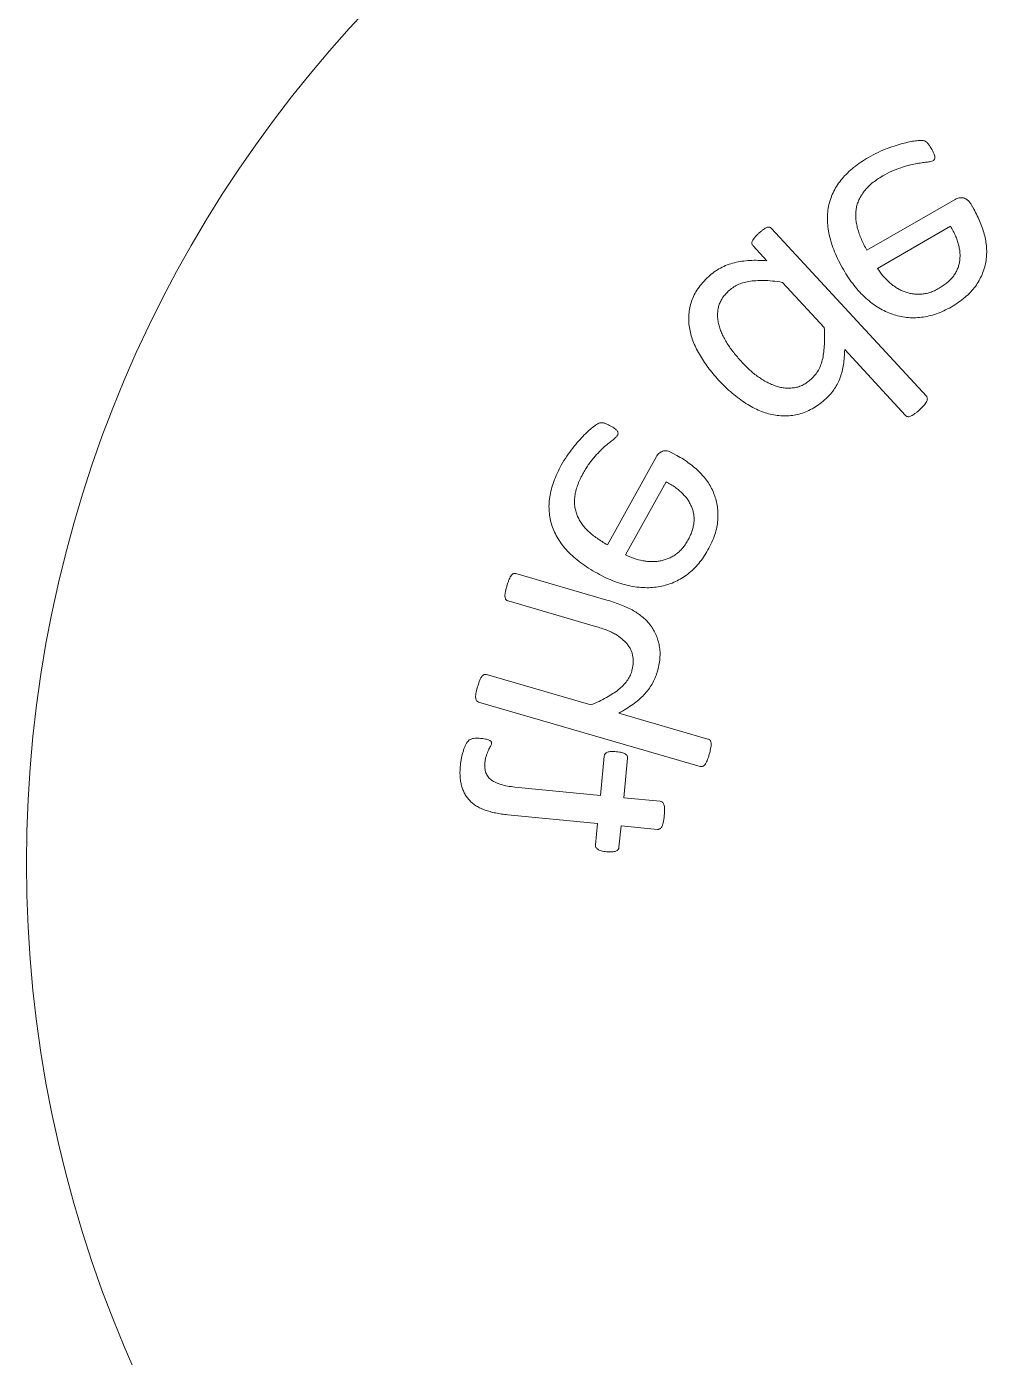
# Model space of a CAD drawing. Header units: inches. Extents: x 0 to 26.9, y 0 to 19.8.
# Drawn here: x 13.249 to 14.064, y 9.8 to 10.926 of the extents above; entities that cross this region are included whole.
import ezdxf

# ---------------------------------------------------------------- set-up
doc = ezdxf.new("R2010")
doc.units = ezdxf.units.IN
doc.header["$MEASUREMENT"] = 0

msp = doc.modelspace()

# ---------------------------------------------------------------- linework, layer by layer
at = {"color": 1, "linetype": 'Continuous', "lineweight": 15}
for p, q in [((14.0336, 10.7797), (13.9589, 10.7367)), ((14.0492, 10.7714), (14.047, 10.7752)), ((14.0091, 10.6133), (13.8783, 10.7549)), ((13.9677, 10.7213), (14.0296, 10.7569)), ((13.8627, 10.7404), (13.8743, 10.7277)), ((13.8875, 10.7095), (13.9228, 10.6713)), ((13.9401, 10.6526), (13.9915, 10.597)), ((13.7809, 10.5621), (13.7395, 10.4875)), ((13.7983, 10.563), (13.7945, 10.5651)), ((13.7548, 10.479), (13.7891, 10.5407)), ((13.739, 10.4408), (13.6622, 10.4631)), ((13.6555, 10.44), (13.7293, 10.4185)), ((13.7255, 10.352), (13.6374, 10.3777)), ((13.6306, 10.3545), (13.8178, 10.3001)), ((13.8245, 10.3232), (13.7491, 10.3452)), ((13.7368, 10.3088), (13.7336, 10.2755)), ((13.7533, 10.2736), (13.7565, 10.3069)), ((13.7336, 10.2755), (13.6612, 10.2825)), ((13.7841, 10.2706), (13.7533, 10.2736)), ((13.6554, 10.2591), (13.7312, 10.2517)), ((13.7312, 10.2517), (13.7295, 10.2336)), ((13.7492, 10.2318), (13.751, 10.2498)), ((13.751, 10.2498), (13.7818, 10.2468))]:
    msp.add_line(p, q, dxfattribs=at)
at = {"color": 7, "linetype": 'Continuous', "lineweight": 15}
msp.add_circle((14.2985, 10.2181), 1.05, dxfattribs=at)
at = {"color": 1, "linetype": 'Continuous', "lineweight": 15}
for points, knots in [([(14.0134, 10.8225), (14.0131, 10.823), (14.0125, 10.824), (14.0117, 10.8252), (14.0109, 10.8263), (14.0101, 10.8273), (14.0093, 10.828), (14.0085, 10.8286), (14.0075, 10.8291), (14.0066, 10.8294), (14.0056, 10.8295), (14.0044, 10.8295), (14.0029, 10.8295), (14.0001, 10.8292), (13.9959, 10.8286), (13.9901, 10.8272), (13.9834, 10.8253), (13.976, 10.8228), (13.9681, 10.8195), (13.9629, 10.8166), (13.9602, 10.8152)], [0, 0, 0, 0, 0.0307472, 0.055923, 0.0781928, 0.0985572, 0.1173522, 0.1342296, 0.1518353, 0.1704733, 0.1839133, 0.2032272, 0.2298073, 0.2628662, 0.3456418, 0.4465068, 0.5654172, 0.6996602, 0.8458683, 1, 1, 1, 1]), ([(14.0147, 10.8124), (14.0149, 10.8126), (14.0155, 10.8129), (14.016, 10.8137), (14.0163, 10.8147), (14.0164, 10.8158), (14.016, 10.8171), (14.0154, 10.8187), (14.0145, 10.8205), (14.0138, 10.8218), (14.0134, 10.8225)], [0, 0, 0, 0, 0.08218, 0.166459, 0.252531, 0.342974, 0.459006, 0.605081, 0.786047, 1, 1, 1, 1]), ([(13.9602, 10.8152), (13.958, 10.8138), (13.9537, 10.8112), (13.9477, 10.8068), (13.9424, 10.8021), (13.9378, 10.7972), (13.934, 10.7921), (13.9308, 10.7867), (13.9284, 10.7811), (13.9267, 10.7752), (13.9256, 10.7691), (13.9253, 10.7628), (13.9258, 10.7562), (13.927, 10.7494), (13.9289, 10.7424), (13.9315, 10.7352), (13.9349, 10.7277), (13.9376, 10.7228), (13.939, 10.7203)], [0, 0, 0, 0, 0.070515, 0.137291, 0.200123, 0.260072, 0.317387, 0.373161, 0.427783, 0.482363, 0.537759, 0.594403, 0.653271, 0.714863, 0.780044, 0.848777, 0.922077, 1, 1, 1, 1]), ([(13.9722, 10.7995), (13.9748, 10.8009), (13.9797, 10.8036), (13.9871, 10.8064), (13.9938, 10.8084), (13.9998, 10.8098), (14.0049, 10.8106), (14.009, 10.8111), (14.0123, 10.8114), (14.014, 10.8121), (14.0147, 10.8124)], [0, 0, 0, 0, 0.197945, 0.3748142, 0.5308249, 0.6671241, 0.7827857, 0.877553, 0.9494442, 1, 1, 1, 1]), ([(13.9589, 10.7367), (13.958, 10.7382), (13.9563, 10.7413), (13.9542, 10.7459), (13.9524, 10.7504), (13.951, 10.7548), (13.95, 10.7591), (13.9494, 10.7633), (13.9493, 10.7675), (13.9497, 10.7716), (13.9506, 10.7755), (13.9521, 10.7794), (13.9541, 10.7831), (13.9566, 10.7867), (13.9596, 10.7902), (13.9632, 10.7934), (13.9674, 10.7966), (13.9706, 10.7985), (13.9722, 10.7995)], [0, 0, 0, 0, 0.0726293, 0.1414896, 0.2068079, 0.2692418, 0.3291663, 0.3866467, 0.4429457, 0.4981029, 0.553158, 0.608182, 0.6648886, 0.723486, 0.7853463, 0.8514821, 0.922657, 1, 1, 1, 1]), ([(14.047, 10.7752), (14.0465, 10.776), (14.0457, 10.7774), (14.044, 10.7791), (14.0424, 10.7803), (14.0405, 10.7809), (14.0387, 10.7811), (14.0369, 10.781), (14.0352, 10.7805), (14.0342, 10.78), (14.0336, 10.7797)], [0, 0, 0, 0, 0.165449, 0.3115916, 0.4362756, 0.5549059, 0.6697891, 0.7784082, 0.8891548, 1, 1, 1, 1]), ([(14.0301, 10.6886), (14.0322, 10.6899), (14.0363, 10.6925), (14.0419, 10.6967), (14.0466, 10.7012), (14.0506, 10.7059), (14.0537, 10.7109), (14.0563, 10.716), (14.0581, 10.7212), (14.0595, 10.7266), (14.0601, 10.732), (14.0602, 10.7376), (14.0596, 10.7432), (14.0585, 10.7489), (14.0569, 10.7546), (14.0547, 10.7602), (14.0522, 10.7659), (14.0502, 10.7696), (14.0492, 10.7714)], [0, 0, 0, 0, 0.077513, 0.149597, 0.217024, 0.280395, 0.341199, 0.39982, 0.457029, 0.513845, 0.570265, 0.627662, 0.68592, 0.745753, 0.807349, 0.869857, 0.93419, 1, 1, 1, 1]), ([(13.8676, 10.7511), (13.8669, 10.7505), (13.8657, 10.7493), (13.8641, 10.7476), (13.863, 10.7461), (13.8621, 10.7447), (13.8616, 10.7435), (13.8616, 10.7423), (13.8619, 10.7412), (13.8624, 10.7407), (13.8627, 10.7404)], [0, 0, 0, 0, 0.210734, 0.385192, 0.53369, 0.651899, 0.751295, 0.83416, 0.915763, 1, 1, 1, 1]), ([(13.8783, 10.7549), (13.878, 10.7551), (13.8775, 10.7556), (13.8765, 10.7561), (13.8754, 10.7562), (13.8742, 10.7559), (13.8728, 10.7552), (13.8713, 10.7542), (13.8695, 10.7528), (13.8682, 10.7517), (13.8676, 10.7511)], [0, 0, 0, 0, 0.087672, 0.168422, 0.249955, 0.345621, 0.462764, 0.60817, 0.786192, 1, 1, 1, 1]), ([(14.0296, 10.7569), (14.0304, 10.7556), (14.0319, 10.753), (14.0337, 10.749), (14.0353, 10.7452), (14.0364, 10.7414), (14.0372, 10.7376), (14.0376, 10.734), (14.0376, 10.7304), (14.0372, 10.7269), (14.0365, 10.7235), (14.0353, 10.7203), (14.0337, 10.7172), (14.0317, 10.7143), (14.0293, 10.7116), (14.0265, 10.709), (14.0234, 10.7066), (14.021, 10.7052), (14.0198, 10.7045)], [0, 0, 0, 0, 0.075332, 0.147416, 0.215795, 0.280739, 0.342785, 0.402389, 0.461251, 0.518468, 0.575423, 0.631264, 0.687123, 0.744479, 0.80417, 0.865591, 0.930504, 1, 1, 1, 1]), ([(13.8743, 10.7277), (13.8719, 10.7279), (13.8671, 10.7282), (13.86, 10.7281), (13.8533, 10.7274), (13.8469, 10.7262), (13.8408, 10.7244), (13.8351, 10.7217), (13.8297, 10.7184), (13.8265, 10.7156), (13.8249, 10.7142)], [0, 0, 0, 0, 0.140073, 0.273399, 0.400015, 0.522459, 0.64082, 0.759261, 0.877949, 1, 1, 1, 1]), ([(13.939, 10.7203), (13.9404, 10.7179), (13.9432, 10.7133), (13.9479, 10.707), (13.9527, 10.7011), (13.9579, 10.6961), (13.9632, 10.6916), (13.9687, 10.6878), (13.9745, 10.6848), (13.9803, 10.6824), (13.9863, 10.6808), (13.9924, 10.6797), (13.9987, 10.6794), (14.005, 10.6798), (14.0113, 10.681), (14.0177, 10.6827), (14.024, 10.6853), (14.028, 10.6875), (14.0301, 10.6886)], [0, 0, 0, 0, 0.075908, 0.148145, 0.217071, 0.283639, 0.347419, 0.408476, 0.46783, 0.525772, 0.582556, 0.639118, 0.69572, 0.753633, 0.812573, 0.872701, 0.935273, 1, 1, 1, 1]), ([(14.0198, 10.7045), (14.0185, 10.7038), (14.016, 10.7024), (14.0122, 10.7009), (14.0084, 10.6999), (14.0046, 10.6995), (14.0009, 10.6994), (13.9972, 10.6998), (13.9937, 10.7005), (13.9903, 10.7016), (13.987, 10.703), (13.9839, 10.7049), (13.9808, 10.7069), (13.9768, 10.7102), (13.9722, 10.7148), (13.9692, 10.7192), (13.9677, 10.7213)], [0, 0, 0, 0, 0.071404, 0.138153, 0.202488, 0.264413, 0.325132, 0.384786, 0.442773, 0.501146, 0.560107, 0.619355, 0.680157, 0.743002, 0.871173, 1, 1, 1, 1]), ([(13.8249, 10.7142), (13.8232, 10.7126), (13.82, 10.7095), (13.816, 10.7043), (13.8128, 10.699), (13.8106, 10.6936), (13.809, 10.6881), (13.8083, 10.6825), (13.8081, 10.6769), (13.8087, 10.6712), (13.8099, 10.6656), (13.8117, 10.6599), (13.8142, 10.6542), (13.8172, 10.6486), (13.8207, 10.643), (13.8245, 10.6375), (13.8288, 10.632), (13.8318, 10.6286), (13.8334, 10.6268)], [0, 0, 0, 0, 0.069587, 0.135032, 0.196332, 0.255177, 0.312598, 0.36866, 0.424696, 0.48161, 0.539526, 0.599453, 0.661149, 0.725887, 0.792602, 0.860079, 0.929144, 1, 1, 1, 1]), ([(13.8417, 10.702), (13.8429, 10.703), (13.8453, 10.7051), (13.8494, 10.7075), (13.854, 10.7092), (13.8592, 10.7104), (13.8651, 10.711), (13.8718, 10.7112), (13.8793, 10.7107), (13.8846, 10.7099), (13.8875, 10.7095)], [0, 0, 0, 0, 0.098458, 0.195111, 0.294705, 0.404303, 0.52686, 0.664891, 0.82204, 1, 1, 1, 1]), ([(13.8533, 10.6418), (13.8512, 10.6442), (13.8469, 10.649), (13.8422, 10.6555), (13.8389, 10.6608), (13.8368, 10.6648), (13.8352, 10.6688), (13.8339, 10.6727), (13.833, 10.6767), (13.8325, 10.6806), (13.8327, 10.6844), (13.8332, 10.6882), (13.8343, 10.6919), (13.8362, 10.6955), (13.8386, 10.6989), (13.8407, 10.701), (13.8417, 10.702)], [0, 0, 0, 0, 0.1414243, 0.2801956, 0.3476999, 0.4125599, 0.4751767, 0.5354184, 0.593548, 0.6501799, 0.7058938, 0.7610226, 0.8166804, 0.874134, 0.9346958, 1, 1, 1, 1]), ([(13.9228, 10.6713), (13.9229, 10.6688), (13.9232, 10.6641), (13.923, 10.6572), (13.9225, 10.651), (13.9216, 10.6452), (13.9201, 10.64), (13.918, 10.6353), (13.9153, 10.6312), (13.913, 10.6288), (13.9118, 10.6277)], [0, 0, 0, 0, 0.159676, 0.3063502, 0.4407416, 0.5645087, 0.6799297, 0.7892821, 0.8950569, 1, 1, 1, 1]), ([(13.9243, 10.6112), (13.9257, 10.6125), (13.9283, 10.6151), (13.9316, 10.6195), (13.9344, 10.6241), (13.9364, 10.6291), (13.938, 10.6344), (13.9391, 10.6401), (13.9398, 10.6462), (13.94, 10.6504), (13.9401, 10.6526)], [0, 0, 0, 0, 0.122793, 0.241787, 0.359271, 0.476697, 0.596409, 0.722983, 0.857274, 1, 1, 1, 1]), ([(13.9118, 10.6277), (13.9107, 10.6267), (13.9086, 10.6249), (13.905, 10.6227), (13.9014, 10.6211), (13.8976, 10.6203), (13.8937, 10.62), (13.8899, 10.62), (13.886, 10.6206), (13.8821, 10.6217), (13.8783, 10.6231), (13.8745, 10.6249), (13.8707, 10.6271), (13.8657, 10.6304), (13.8597, 10.6352), (13.8555, 10.6396), (13.8533, 10.6418)], [0, 0, 0, 0, 0.0647233, 0.1261715, 0.1845611, 0.2416349, 0.2987624, 0.3558075, 0.4135305, 0.4727731, 0.5339542, 0.5961213, 0.6605306, 0.7272878, 0.8632474, 1, 1, 1, 1]), ([(13.8334, 10.6268), (13.8353, 10.6249), (13.8389, 10.621), (13.8448, 10.6158), (13.8506, 10.6111), (13.8565, 10.607), (13.8624, 10.6036), (13.8683, 10.6008), (13.8742, 10.5987), (13.8801, 10.5973), (13.8859, 10.5965), (13.8917, 10.5965), (13.8974, 10.5971), (13.9031, 10.5984), (13.9086, 10.6005), (13.9141, 10.6033), (13.9194, 10.6069), (13.9227, 10.6097), (13.9243, 10.6112)], [0, 0, 0, 0, 0.078451, 0.15297, 0.224685, 0.293337, 0.358741, 0.42096, 0.480879, 0.538599, 0.594848, 0.649939, 0.704619, 0.760135, 0.816679, 0.874912, 0.935742, 1, 1, 1, 1]), ([(14.0033, 10.6017), (14.0041, 10.6024), (14.0056, 10.6038), (14.0073, 10.6057), (14.0086, 10.6075), (14.0095, 10.6089), (14.0099, 10.6102), (14.01, 10.6114), (14.0097, 10.6124), (14.0093, 10.613), (14.0091, 10.6133)], [0, 0, 0, 0, 0.23025, 0.416705, 0.56253, 0.680689, 0.771283, 0.85333, 0.928331, 1, 1, 1, 1]), ([(13.9915, 10.597), (13.9917, 10.5967), (13.9922, 10.5963), (13.9932, 10.5958), (13.9944, 10.5957), (13.9957, 10.5962), (13.9972, 10.597), (13.999, 10.5981), (14.0011, 10.5997), (14.0025, 10.6009), (14.0033, 10.6017)], [0, 0, 0, 0, 0.072383, 0.144179, 0.22392, 0.321918, 0.442898, 0.591954, 0.772279, 1, 1, 1, 1]), ([(13.7419, 10.5881), (13.7414, 10.5884), (13.7404, 10.5889), (13.739, 10.5896), (13.7378, 10.59), (13.7367, 10.5905), (13.7356, 10.5906), (13.7346, 10.5908), (13.7336, 10.5907), (13.7326, 10.5905), (13.7317, 10.5901), (13.7307, 10.5894), (13.7294, 10.5887), (13.7272, 10.587), (13.7239, 10.5843), (13.7196, 10.5802), (13.715, 10.5752), (13.71, 10.5692), (13.705, 10.5624), (13.702, 10.5574), (13.7005, 10.5548)], [0, 0, 0, 0, 0.030773, 0.056372, 0.078523, 0.098016, 0.116297, 0.134171, 0.151675, 0.170354, 0.183828, 0.203026, 0.229607, 0.262907, 0.346247, 0.447325, 0.565898, 0.699688, 0.846123, 1, 1, 1, 1]), ([(13.7481, 10.5802), (13.7482, 10.5805), (13.7485, 10.5811), (13.7486, 10.582), (13.7483, 10.583), (13.7478, 10.584), (13.7468, 10.5849), (13.7455, 10.5859), (13.7439, 10.587), (13.7426, 10.5877), (13.7419, 10.5881)], [0, 0, 0, 0, 0.085391, 0.170783, 0.255914, 0.348294, 0.462185, 0.609385, 0.786669, 1, 1, 1, 1]), ([(13.7187, 10.5475), (13.7194, 10.5488), (13.7209, 10.5514), (13.7232, 10.555), (13.7256, 10.5582), (13.7287, 10.562), (13.7325, 10.5662), (13.7368, 10.5704), (13.7407, 10.5736), (13.744, 10.5762), (13.7466, 10.5781), (13.7477, 10.5796), (13.7481, 10.5802)], [0, 0, 0, 0, 0.10221, 0.197899, 0.289081, 0.375487, 0.531889, 0.66805, 0.783007, 0.877927, 0.94957, 1, 1, 1, 1]), ([(13.7945, 10.5651), (13.7937, 10.5655), (13.7923, 10.5663), (13.7901, 10.5669), (13.788, 10.5671), (13.7855, 10.5665), (13.7829, 10.565), (13.7815, 10.5631), (13.7809, 10.5621)], [0, 0, 0, 0, 0.16577, 0.31061, 0.437821, 0.55696, 0.7808, 1, 1, 1, 1]), ([(13.8244, 10.4831), (13.8256, 10.4852), (13.8278, 10.4895), (13.8303, 10.4959), (13.8321, 10.5022), (13.8329, 10.5082), (13.833, 10.514), (13.8326, 10.5196), (13.8316, 10.525), (13.8299, 10.5302), (13.8277, 10.5352), (13.8249, 10.5399), (13.8215, 10.5444), (13.8177, 10.5487), (13.8134, 10.5527), (13.8087, 10.5564), (13.8037, 10.5599), (13.8001, 10.562), (13.7983, 10.563)], [0, 0, 0, 0, 0.077552, 0.149759, 0.217153, 0.280888, 0.34147, 0.400008, 0.457001, 0.513809, 0.57074, 0.62762, 0.686011, 0.746035, 0.807665, 0.870323, 0.934204, 1, 1, 1, 1]), ([(13.7005, 10.5548), (13.6993, 10.5525), (13.6969, 10.548), (13.6942, 10.5412), (13.692, 10.5346), (13.6907, 10.5281), (13.69, 10.5217), (13.6902, 10.5156), (13.6909, 10.5095), (13.6925, 10.5037), (13.6947, 10.498), (13.6978, 10.4925), (13.7014, 10.4871), (13.7059, 10.482), (13.7111, 10.4769), (13.7171, 10.4722), (13.7237, 10.4676), (13.7285, 10.4648), (13.731, 10.4634)], [0, 0, 0, 0, 0.07071, 0.137377, 0.200089, 0.260129, 0.317563, 0.373179, 0.428151, 0.482594, 0.537912, 0.594353, 0.653094, 0.714837, 0.780112, 0.848899, 0.922145, 1, 1, 1, 1]), ([(13.7395, 10.4875), (13.7379, 10.4884), (13.735, 10.4901), (13.7308, 10.4929), (13.7269, 10.4958), (13.7235, 10.4988), (13.7204, 10.5018), (13.7178, 10.5052), (13.7156, 10.5087), (13.7139, 10.5123), (13.7126, 10.5162), (13.7118, 10.5202), (13.7116, 10.5244), (13.7119, 10.5287), (13.7127, 10.5331), (13.7142, 10.5378), (13.7161, 10.5426), (13.7178, 10.5458), (13.7187, 10.5475)], [0, 0, 0, 0, 0.072308, 0.140968, 0.206716, 0.269056, 0.328897, 0.386436, 0.442491, 0.497749, 0.552418, 0.608084, 0.664594, 0.723378, 0.784781, 0.85128, 0.922687, 1, 1, 1, 1]), ([(13.7891, 10.5407), (13.7904, 10.54), (13.7931, 10.5386), (13.7967, 10.5362), (13.8, 10.5337), (13.8029, 10.531), (13.8054, 10.5283), (13.8077, 10.5254), (13.8094, 10.5223), (13.8109, 10.5192), (13.812, 10.5159), (13.8126, 10.5126), (13.8129, 10.5092), (13.8126, 10.5057), (13.812, 10.5022), (13.8109, 10.4986), (13.8095, 10.4949), (13.8082, 10.4925), (13.8076, 10.4913)], [0, 0, 0, 0, 0.075719, 0.147917, 0.215931, 0.281047, 0.342793, 0.403031, 0.460873, 0.518429, 0.575047, 0.630862, 0.687386, 0.744648, 0.803814, 0.866004, 0.930827, 1, 1, 1, 1]), ([(13.8076, 10.4913), (13.8068, 10.49), (13.8054, 10.4876), (13.8029, 10.4844), (13.8002, 10.4816), (13.7972, 10.4793), (13.7941, 10.4773), (13.7909, 10.4758), (13.7875, 10.4746), (13.7841, 10.4738), (13.7805, 10.4733), (13.7769, 10.4732), (13.7732, 10.4734), (13.7682, 10.4742), (13.7619, 10.4757), (13.7572, 10.4779), (13.7548, 10.479)], [0, 0, 0, 0, 0.0713429, 0.1382735, 0.2027023, 0.2642815, 0.3248141, 0.3842689, 0.442665, 0.5005422, 0.5591853, 0.6191624, 0.6800126, 0.7426573, 0.8705985, 1, 1, 1, 1]), ([(13.731, 10.4634), (13.7334, 10.4621), (13.7381, 10.4596), (13.7453, 10.4565), (13.7524, 10.4542), (13.7593, 10.4525), (13.7661, 10.4515), (13.7728, 10.4511), (13.7792, 10.4514), (13.7854, 10.4524), (13.7913, 10.454), (13.797, 10.4563), (13.8025, 10.4592), (13.8076, 10.4627), (13.8124, 10.4669), (13.8168, 10.4717), (13.8209, 10.4771), (13.8232, 10.481), (13.8244, 10.4831)], [0, 0, 0, 0, 0.0759972, 0.1480472, 0.2172682, 0.2836721, 0.3474263, 0.40851, 0.4678905, 0.5255536, 0.5826952, 0.6391282, 0.6960092, 0.7536169, 0.8122806, 0.872665, 0.9347751, 1, 1, 1, 1]), ([(13.6622, 10.4631), (13.6619, 10.4632), (13.6612, 10.4633), (13.6601, 10.4632), (13.6591, 10.4626), (13.6582, 10.4616), (13.6573, 10.4602), (13.6564, 10.4583), (13.6555, 10.4558), (13.6549, 10.4539), (13.6546, 10.4529)], [0, 0, 0, 0, 0.078135, 0.147617, 0.224418, 0.315847, 0.432346, 0.583638, 0.771787, 1, 1, 1, 1]), ([(13.6546, 10.4529), (13.6543, 10.4518), (13.6537, 10.4499), (13.6531, 10.4472), (13.6529, 10.4451), (13.6529, 10.4434), (13.6532, 10.4421), (13.6537, 10.4411), (13.6545, 10.4404), (13.6552, 10.4401), (13.6555, 10.44)], [0, 0, 0, 0, 0.235234, 0.423539, 0.57287, 0.686533, 0.778857, 0.852278, 0.923145, 1, 1, 1, 1]), ([(13.7815, 10.3795), (13.782, 10.3815), (13.7831, 10.3854), (13.7839, 10.3913), (13.7841, 10.3968), (13.7835, 10.4019), (13.7823, 10.4067), (13.7808, 10.4112), (13.7786, 10.4154), (13.7761, 10.4193), (13.773, 10.4229), (13.7696, 10.4261), (13.7658, 10.4291), (13.7615, 10.4319), (13.7567, 10.4343), (13.7513, 10.4366), (13.7454, 10.4389), (13.7412, 10.4401), (13.739, 10.4408)], [0, 0, 0, 0, 0.073673, 0.14264, 0.206341, 0.266718, 0.324259, 0.380062, 0.434663, 0.488951, 0.543456, 0.598561, 0.655433, 0.71456, 0.77747, 0.845514, 0.919953, 1, 1, 1, 1]), ([(13.7293, 10.4185), (13.731, 10.418), (13.7343, 10.417), (13.7388, 10.4154), (13.7428, 10.4137), (13.7471, 10.4114), (13.7517, 10.4082), (13.7555, 10.4045), (13.7579, 10.4013), (13.7593, 10.3987), (13.7604, 10.396), (13.761, 10.3931), (13.7614, 10.3901), (13.7613, 10.387), (13.7609, 10.3838), (13.7603, 10.3817), (13.7601, 10.3806)], [0, 0, 0, 0, 0.096415, 0.183062, 0.260149, 0.327908, 0.449137, 0.56029, 0.613631, 0.666112, 0.717824, 0.770535, 0.824611, 0.881064, 0.938376, 1, 1, 1, 1]), ([(13.7601, 10.3806), (13.7596, 10.3791), (13.7586, 10.3762), (13.756, 10.3722), (13.7528, 10.3684), (13.7488, 10.3648), (13.744, 10.3614), (13.7385, 10.3582), (13.7323, 10.3549), (13.7279, 10.353), (13.7255, 10.352)], [0, 0, 0, 0, 0.097955, 0.199543, 0.305765, 0.420839, 0.546293, 0.684649, 0.835369, 1, 1, 1, 1]), ([(13.7491, 10.3452), (13.7512, 10.3463), (13.7553, 10.3486), (13.761, 10.3524), (13.7661, 10.3563), (13.7704, 10.3605), (13.7742, 10.3649), (13.7773, 10.3696), (13.7798, 10.3744), (13.7809, 10.3778), (13.7815, 10.3795)], [0, 0, 0, 0, 0.149351, 0.290054, 0.421439, 0.546537, 0.664803, 0.778465, 0.889942, 1, 1, 1, 1]), ([(13.6297, 10.3673), (13.6294, 10.3663), (13.6288, 10.3644), (13.6283, 10.3618), (13.6281, 10.3596), (13.6281, 10.3579), (13.6283, 10.3566), (13.6289, 10.3556), (13.6297, 10.3549), (13.6303, 10.3547), (13.6306, 10.3545)], [0, 0, 0, 0, 0.227572, 0.414632, 0.565244, 0.686671, 0.781926, 0.854507, 0.922486, 1, 1, 1, 1]), ([(13.6374, 10.3777), (13.637, 10.3778), (13.6363, 10.3779), (13.6353, 10.3777), (13.6343, 10.3771), (13.6333, 10.3762), (13.6324, 10.3748), (13.6315, 10.3728), (13.6306, 10.3702), (13.63, 10.3683), (13.6297, 10.3673)], [0, 0, 0, 0, 0.07715, 0.145755, 0.221588, 0.311864, 0.429919, 0.579303, 0.768037, 1, 1, 1, 1]), ([(13.6331, 10.3237), (13.6318, 10.3238), (13.6296, 10.3239), (13.6266, 10.3239), (13.6244, 10.3233), (13.6225, 10.3225), (13.6213, 10.3209), (13.62, 10.319), (13.6189, 10.3167), (13.6179, 10.3139), (13.617, 10.311), (13.6162, 10.3078), (13.6156, 10.3046), (13.6153, 10.3023), (13.6152, 10.3012)], [0, 0, 0, 0, 0.11285, 0.200114, 0.266796, 0.32078, 0.376093, 0.444099, 0.523891, 0.609868, 0.702822, 0.800614, 0.900849, 1, 1, 1, 1]), ([(13.6416, 10.3195), (13.6415, 10.3198), (13.6415, 10.3202), (13.6414, 10.3209), (13.6409, 10.3216), (13.64, 10.3221), (13.6388, 10.3226), (13.6373, 10.3231), (13.6353, 10.3234), (13.6339, 10.3236), (13.6331, 10.3237)], [0, 0, 0, 0, 0.064841, 0.133978, 0.207873, 0.303301, 0.4221, 0.57754, 0.769671, 1, 1, 1, 1]), ([(13.8256, 10.3103), (13.8259, 10.3113), (13.8265, 10.3133), (13.827, 10.3159), (13.8272, 10.3181), (13.8272, 10.3198), (13.8269, 10.3211), (13.8264, 10.3221), (13.8255, 10.3228), (13.8249, 10.3231), (13.8245, 10.3232)], [0, 0, 0, 0, 0.230559, 0.418513, 0.566702, 0.683681, 0.773144, 0.851291, 0.924151, 1, 1, 1, 1]), ([(13.6359, 10.3033), (13.6361, 10.3044), (13.6363, 10.3064), (13.6371, 10.3091), (13.638, 10.3115), (13.6389, 10.3136), (13.6398, 10.3154), (13.6406, 10.3169), (13.6413, 10.3182), (13.6415, 10.3191), (13.6416, 10.3195)], [0, 0, 0, 0, 0.1824543, 0.3476378, 0.49452, 0.6271645, 0.7433923, 0.8428425, 0.9275837, 1, 1, 1, 1]), ([(13.7471, 10.3125), (13.7463, 10.3126), (13.7448, 10.3128), (13.7427, 10.3127), (13.7409, 10.3125), (13.7392, 10.312), (13.7374, 10.3109), (13.737, 10.3094), (13.7368, 10.3088)], [0, 0, 0, 0, 0.201918, 0.37462, 0.518313, 0.63996, 0.832299, 1, 1, 1, 1]), ([(13.7565, 10.3069), (13.7565, 10.3072), (13.7566, 10.3079), (13.7563, 10.309), (13.7556, 10.3099), (13.7546, 10.3107), (13.7533, 10.3113), (13.7516, 10.3119), (13.7495, 10.3123), (13.7479, 10.3124), (13.7471, 10.3125)], [0, 0, 0, 0, 0.089014, 0.171783, 0.255722, 0.358822, 0.478247, 0.622455, 0.793534, 1, 1, 1, 1]), ([(13.6152, 10.3012), (13.6151, 10.2996), (13.6148, 10.2965), (13.6149, 10.2919), (13.6153, 10.2877), (13.6161, 10.2838), (13.6173, 10.2802), (13.6188, 10.2768), (13.6208, 10.2738), (13.6231, 10.271), (13.6258, 10.2686), (13.6288, 10.2664), (13.6324, 10.2646), (13.6362, 10.263), (13.6405, 10.2617), (13.6451, 10.2606), (13.6501, 10.2597), (13.6536, 10.2593), (13.6554, 10.2591)], [0, 0, 0, 0, 0.072299, 0.1403123, 0.2024534, 0.2615142, 0.3173836, 0.3719032, 0.4248379, 0.4775984, 0.5312551, 0.5868012, 0.6448977, 0.7062565, 0.7726032, 0.8430293, 0.919178, 1, 1, 1, 1]), ([(13.6612, 10.2825), (13.6591, 10.2828), (13.6552, 10.2833), (13.6498, 10.2846), (13.6452, 10.2862), (13.6414, 10.2883), (13.6385, 10.2911), (13.6366, 10.2946), (13.6357, 10.2988), (13.6359, 10.3018), (13.6359, 10.3033)], [0, 0, 0, 0, 0.169245, 0.31651, 0.445786, 0.558853, 0.660255, 0.762262, 0.873515, 1, 1, 1, 1]), ([(13.8178, 10.3001), (13.8182, 10.3), (13.8189, 10.2998), (13.8199, 10.3), (13.821, 10.3005), (13.8219, 10.3015), (13.8229, 10.303), (13.8238, 10.3049), (13.8247, 10.3074), (13.8253, 10.3093), (13.8256, 10.3103)], [0, 0, 0, 0, 0.078802, 0.149817, 0.224673, 0.320995, 0.439237, 0.588857, 0.774309, 1, 1, 1, 1]), ([(13.7875, 10.2581), (13.7876, 10.2592), (13.7878, 10.2612), (13.7879, 10.2639), (13.7877, 10.266), (13.7874, 10.2677), (13.7868, 10.2689), (13.786, 10.2698), (13.7851, 10.2704), (13.7844, 10.2705), (13.7841, 10.2706)], [0, 0, 0, 0, 0.232472, 0.420755, 0.568883, 0.685782, 0.778765, 0.85896, 0.930069, 1, 1, 1, 1]), ([(13.7818, 10.2468), (13.7821, 10.2468), (13.7828, 10.2468), (13.7838, 10.2471), (13.7847, 10.2478), (13.7855, 10.2489), (13.7862, 10.2505), (13.7868, 10.2526), (13.7872, 10.2552), (13.7874, 10.2571), (13.7875, 10.2581)], [0, 0, 0, 0, 0.072247, 0.142309, 0.218305, 0.31715, 0.437016, 0.58792, 0.772114, 1, 1, 1, 1]), ([(13.7295, 10.2336), (13.7295, 10.2329), (13.7296, 10.2314), (13.7312, 10.23), (13.7327, 10.2291), (13.7344, 10.2285), (13.7365, 10.2281), (13.738, 10.2279), (13.7388, 10.2278)], [0, 0, 0, 0, 0.169798, 0.359133, 0.479993, 0.627993, 0.799474, 1, 1, 1, 1]), ([(13.7388, 10.2278), (13.7396, 10.2278), (13.7412, 10.2277), (13.7433, 10.2277), (13.7451, 10.228), (13.7466, 10.2283), (13.7478, 10.2289), (13.7485, 10.2297), (13.7491, 10.2307), (13.7492, 10.2314), (13.7492, 10.2318)], [0, 0, 0, 0, 0.205619, 0.375683, 0.518784, 0.637716, 0.738578, 0.823873, 0.91021, 1, 1, 1, 1])]:
    msp.add_open_spline(points, degree=3, knots=knots, dxfattribs=at)

doc.saveas('drawing.dxf')
